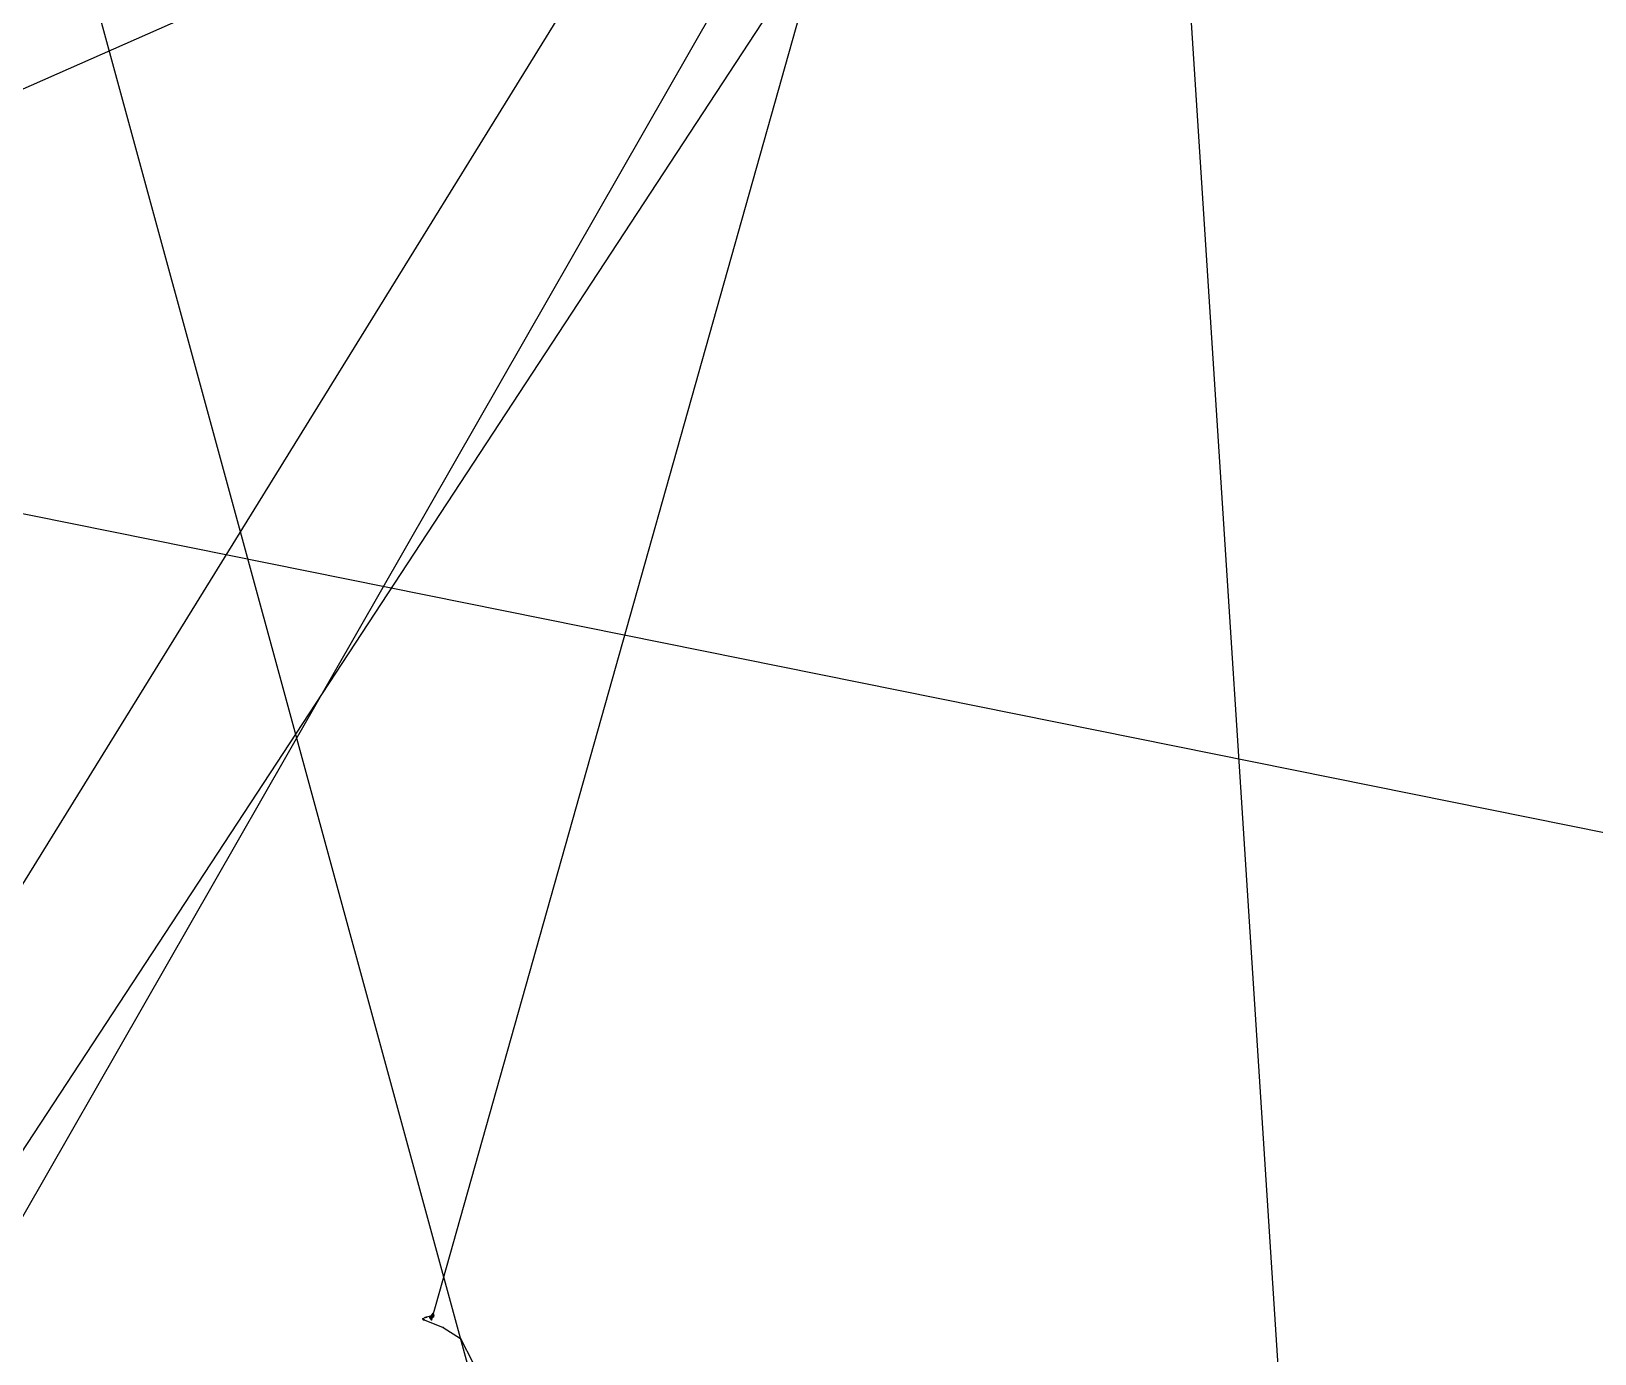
# Model space of a CAD drawing. Header units: metres. Extents: x 533996 to 558759, y 1823984 to 1869097.
# Drawn here: x 549386 to 553429, y 1834708 to 1838128 of the extents above; entities that cross this region are included whole.
import ezdxf

# ---------------------------------------------------------------- set-up
doc = ezdxf.new("R2010")
doc.units = ezdxf.units.M
doc.header["$MEASUREMENT"] = 0
doc.layers.add('Unknown Line Type', color=7, linetype='Continuous')
doc.layers.add('Unknown Point Feature', color=7, linetype='Continuous')

msp = doc.modelspace()

# ---------------------------------------------------------------- linework, layer by layer
at = {"layer": 'Unknown Line Type', "color": 4, "true_color": 0x00ffff}
for points in [[(551695.9, 1848840.4, 539), (553294.3, 1824054.2, 442.3)], [(550568.5, 1834482.3, 528.4), (548944.3, 1840433.2, 439.5)], [(543659.7, 1826531.5, 228.4), (551987.8, 1839237, 419.3)], [(546778.8, 1831740.3, 390.4), (551345.7, 1839130.1, 390.9)], [(551586.7, 1838947.5, 405.8), (544611.8, 1826764, 290.9)], [(551577.7, 1838955.8, 409.7), (547288.5, 1837062.9, 342.9)], [(551587.2, 1838932.4, 421.2), (550420.4, 1834795.6, 516.4), (550418.8, 1834798.4, 520.2), (550416.1, 1834800.8, 522.6), (550415.4, 1834803.1, 524.1), (550417.6, 1834801, 523.1), (550418.6, 1834800.3, 522.1), (550421, 1834803, 523.6), (550420.5, 1834806.3, 523.1), (550421.1, 1834804, 524.1), (550421.5, 1834805.8, 524.1), (550424.4, 1834811.6, 522.1), (550422.3, 1834809.5, 521.7), (550426.1, 1834806, 522.6), (550425.6, 1834806.3, 522.6), (550426, 1834803.1, 523.1), (550425.5, 1834803.3, 523.1), (550424.8, 1834805.5, 521.2), (550426.8, 1834807.6, 519.7), (550426.2, 1834806.6, 518.3), (550426.4, 1834804.7, 516.8), (550424.3, 1834807.8, 518.3), (550423.8, 1834805.3, 519.2), (550425.8, 1834807, 521.2), (550426, 1834806.9, 521.2), (550425.5, 1834805.7, 521.2), (550424.4, 1834803.4, 521.7), (550424.7, 1834805.3, 522.1), (550422.5, 1834806.1, 523.6), (550421, 1834805.2, 522.6), (550422.8, 1834806.4, 520.7), (550422.5, 1834805.4, 520.2), (550423.4, 1834805.3, 521.2), (550423.7, 1834804.9, 523.1), (550423, 1834805.7, 521.2), (550422.7, 1834806.5, 521.7), (550421.2, 1834806.7, 522.1), (550420.8, 1834806.8, 522.1), (550422.4, 1834806.3, 521.2), (550421.7, 1834805.5, 521.7), (550407.7, 1834802.4, 521.7), (550404.7, 1834801.7, 521.7), (550398.5, 1834797.8, 522.1), (550399.5, 1834796.4, 522.6), (550400, 1834795.1, 524.1), (550401.7, 1834795.1, 524.5), (550451, 1834775.9, 523.6), (550495.7, 1834746.8, 523.1), (550527.5, 1834684.9, 525)], [(543580, 1838047.3, 365), (558149.5, 1835108.5, 301)]]:
    msp.add_polyline3d(points, dxfattribs=at)
at = {"layer": 'Unknown Point Feature'}
for p in [(550398.5, 1834797.8, 522.1), (550399.5, 1834796.4, 522.6), (550400, 1834795.1, 524.1), (550401.7, 1834795.1, 524.5), (550404.7, 1834801.7, 521.7), (550407.7, 1834802.4, 521.7), (550415.4, 1834803.1, 524.1), (550416.1, 1834800.8, 522.6), (550417.6, 1834801, 523.1), (550418.6, 1834800.3, 522.1), (550418.8, 1834798.4, 520.2), (550420.4, 1834795.6, 516.4), (550420.5, 1834806.3, 523.1), (550420.8, 1834806.8, 522.1), (550421, 1834805.2, 522.6), (550421, 1834803, 523.6), (550421.1, 1834804, 524.1), (550421.2, 1834806.7, 522.1), (550421.5, 1834805.8, 524.1), (550421.7, 1834805.5, 521.7), (550422.3, 1834809.5, 521.7), (550422.4, 1834806.3, 521.2), (550422.5, 1834806.1, 523.6), (550422.5, 1834805.4, 520.2), (550422.7, 1834806.5, 521.7), (550422.8, 1834806.4, 520.7), (550423, 1834805.7, 521.2), (550423.4, 1834805.3, 521.2), (550423.7, 1834804.9, 523.1), (550423.8, 1834805.3, 519.2), (550424.3, 1834807.8, 518.3), (550424.4, 1834811.6, 522.1), (550424.4, 1834803.4, 521.7), (550424.7, 1834805.3, 522.1), (550424.8, 1834805.5, 521.2), (550425.5, 1834805.7, 521.2), (550425.5, 1834803.3, 523.1), (550425.6, 1834806.3, 522.6), (550425.8, 1834807, 521.2), (550426, 1834806.9, 521.2), (550426, 1834803.1, 523.1), (550426.1, 1834806, 522.6), (550426.2, 1834806.6, 518.3), (550426.4, 1834804.7, 516.8), (550426.8, 1834807.6, 519.7), (550451, 1834775.9, 523.6), (550495.7, 1834746.8, 523.1)]:
    msp.add_point(p, dxfattribs=at)

doc.saveas('drawing.dxf')
